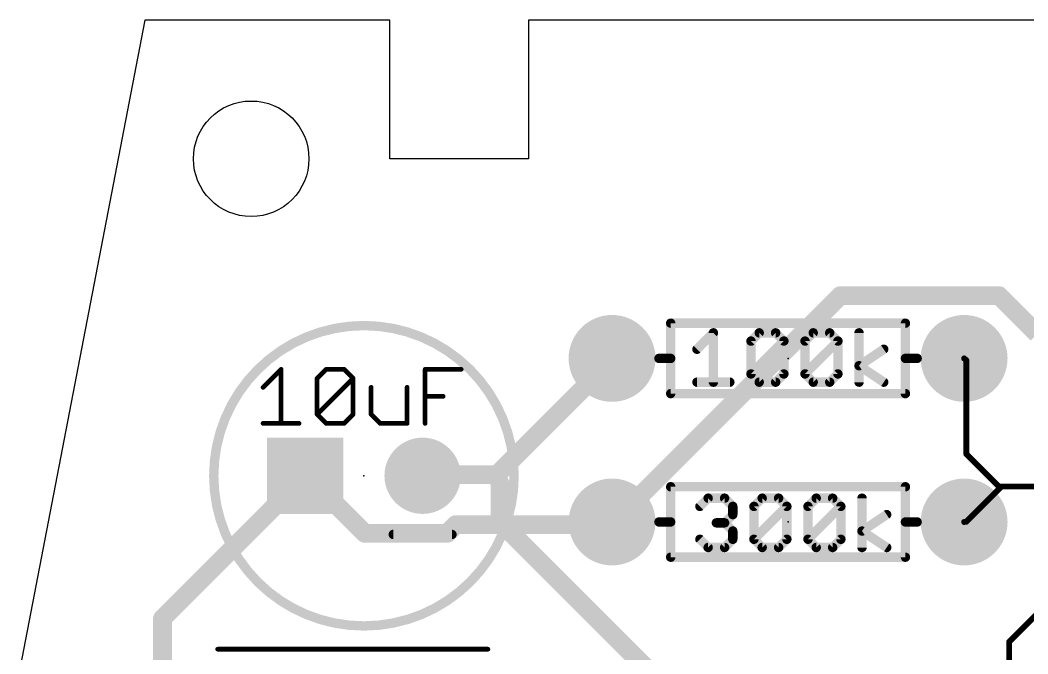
# Model space of a CAD drawing. Extents: x -2 to 100, y 0 to 40.
# Drawn here: x 10 to 31.81, y 26.29 to 40 of the extents above; entities that cross this region are included whole.
import ezdxf

# ---------------------------------------------------------------- set-up
doc = ezdxf.new("R2010")
doc.units = 0
for name, color, linetype in [('1', 14, 'CONTINUOUS'), ('16', 174, 'CONTINUOUS'), ('17', 94, 'CONTINUOUS'), ('20', 178, 'CONTINUOUS'), ('21', 250, 'CONTINUOUS'), ('23', 178, 'CONTINUOUS'), ('25', 250, 'CONTINUOUS'), ('27', 250, 'CONTINUOUS')]:
    doc.layers.add(name, color=color, linetype=linetype)

# ---------------------------------------------------------------- blocks, each defined once
blk = doc.blocks.new('SQUAREP')
blk.add_solid([(-0.5, -0.5), (0.5, -0.5), (-0.5, 0.5), (0.5, 0.5)])
blk = doc.blocks.new('ROUNDP')
at = {"const_width": 0.5}
blk.add_lwpolyline([(0, -0.25, 1), (0, 0.25, 1), (0, -0.25)], format="xyb", dxfattribs=at)

msp = doc.modelspace()

# ---------------------------------------------------------------- linework, layer by layer
at = {"layer": '1'}
for points, const_width in [([(22.86, 29.1465), (27.7495, 34.036)], 0.4064), ([(27.7495, 34.036), (31.188, 34.036)], 0.4064), ([(31.188, 34.036), (32.0135, 33.2105)], 0.4064), ([(22.7965, 32.639), (20.32, 30.1625)], 0.4064), ([(22.7965, 32.639), (22.81, 32.68)], 0.4064), ([(30.48, 32.639), (30.43, 32.68)], 0.127), ([(30.48, 30.607), (30.48, 32.639)], 0.127), ([(31.2103, 29.8768), (30.48, 30.607)], 0.127), ([(18.7325, 30.1625), (18.71, 30.14)], 0.4064), ([(20.32, 30.1625), (18.7325, 30.1625)], 0.4064), ([(20.3835, 29.972), (20.32, 30.1625)], 0.4064), ([(20.3835, 29.1465), (20.3835, 29.972)], 0.4064), ([(30.48, 29.1465), (31.2103, 29.8768)], 0.127), ([(31.2103, 29.8768), (31.242, 29.9085)], 0.127), ([(31.242, 29.9085), (33.147, 29.9085)], 0.127), ([(27.2415, 22.2885), (20.3835, 29.1465)], 0.4064), ([(22.86, 29.1465), (22.81, 29.14)], 0.4064), ([(30.48, 29.1465), (30.43, 29.14)], 0.127), ([(31.404, 26.543), (32.547, 27.686)], 0.127), ([(31.404, 25.3365), (31.404, 26.543)], 0.127)]:
    msp.add_lwpolyline(points, dxfattribs=dict(at, const_width=const_width))
for points, const_width in [([(27.7495, 34.1376, 1), (27.7495, 33.9344)], 0.2032), ([(27.8213, 33.9642, 1), (27.6777, 34.1078)], 0.2032), ([(31.2598, 34.1078, 1), (31.1162, 33.9642)], 0.2032), ([(31.188, 33.9344, 1), (31.188, 34.1376)], 0.2032), ([(22.7, 32.6708, 1), (22.893, 32.6072)], 0.2032), ([(22.9065, 32.6482, 1), (22.7135, 32.7118)], 0.2032), ([(22.8683, 32.5672, 1), (22.7247, 32.7108)], 0.2032), ([(30.4501, 32.7046, 1), (30.4099, 32.6554)], 0.0635), ([(30.5117, 32.639, 1), (30.4483, 32.639)], 0.0635), ([(30.4599, 32.6144, 1), (30.5001, 32.6636)], 0.0635), ([(30.5025, 30.6295, 1), (30.4575, 30.5845)], 0.0635), ([(30.4483, 30.607, 1), (30.5117, 30.607)], 0.0635), ([(18.7325, 30.2641, 1), (18.7325, 30.0609)], 0.2032), ([(18.8043, 30.0907, 1), (18.6607, 30.2343)], 0.2032), ([(20.4164, 30.1946, 1), (20.2236, 30.1304)], 0.2032), ([(20.2482, 30.2343, 1), (20.3918, 30.0907)], 0.2032), ([(20.32, 30.0609, 1), (20.32, 30.2641)], 0.2032), ([(18.6382, 30.2118, 1), (18.7818, 30.0682)], 0.2032), ([(20.4851, 29.972, 1), (20.2819, 29.972)], 0.2032), ([(20.2871, 29.9399, 1), (20.4799, 30.0041)], 0.2032), ([(31.1878, 29.8992, 1), (31.2327, 29.8543)], 0.0635), ([(31.2327, 29.8543, 1), (31.1878, 29.8992)], 0.0635), ([(31.1878, 29.8543, 1), (31.2327, 29.8992)], 0.0635), ([(31.242, 29.9402, 1), (31.242, 29.8768)], 0.0635), ([(31.2645, 29.886, 1), (31.2195, 29.931)], 0.0635), ([(20.2819, 29.1465, 1), (20.4851, 29.1465)], 0.2032), ([(20.4553, 29.2183, 1), (20.3117, 29.0747)], 0.2032), ([(22.7969, 29.2408, 1), (22.8231, 29.0392)], 0.2032), ([(22.7882, 29.2183, 1), (22.9318, 29.0747)], 0.2032), ([(22.8731, 29.0457, 1), (22.8469, 29.2473)], 0.2032), ([(30.4259, 29.1715, 1), (30.4341, 29.1085)], 0.0635), ([(30.4575, 29.169, 1), (30.5025, 29.124)], 0.0635), ([(30.4841, 29.115, 1), (30.4759, 29.178)], 0.0635), ([(31.3815, 26.5655, 1), (31.4265, 26.5205)], 0.0635), ([(31.4357, 26.543, 1), (31.3723, 26.543)], 0.0635)]:
    msp.add_lwpolyline(points, format="xyb", dxfattribs=dict(at, const_width=const_width))
at = {"layer": '16', "const_width": 0.4064}
for points in [[(16.17, 30.14), (13.081, 27.051)], [(16.3195, 30.0355), (16.17, 30.14)], [(16.3195, 30.0355), (17.4625, 28.8925)], [(19.2405, 28.8925), (19.431, 29.083)], [(19.431, 29.083), (22.7965, 29.083)], [(22.7965, 29.083), (22.81, 29.14)], [(17.4625, 28.8925), (19.2405, 28.8925)], [(13.081, 27.051), (13.081, 24.3205)]]:
    msp.add_lwpolyline(points, dxfattribs=at)
at = {"layer": '16', "const_width": 0.2032}
for points in [[(16.2282, 30.2233, 1), (16.1118, 30.0567)], [(16.2418, 30.0682, 1), (16.0982, 30.2118)], [(16.3913, 30.1073, 1), (16.2477, 29.9637)], [(16.2613, 29.9522, 1), (16.3777, 30.1188)], [(19.431, 29.1846, 1), (19.431, 28.9814)], [(19.5028, 29.0112, 1), (19.3592, 29.1548)], [(22.9089, 29.1166, 1), (22.7111, 29.1634)], [(22.7965, 28.9814, 1), (22.7965, 29.1846)], [(17.4625, 28.9941, 1), (17.4625, 28.7909)], [(17.3907, 28.8207, 1), (17.5343, 28.9643)], [(19.1687, 28.9643, 1), (19.3123, 28.8207)], [(19.2405, 28.7909, 1), (19.2405, 28.9941)], [(22.6976, 29.1064, 1), (22.8954, 29.0596)], [(13.1826, 27.051, 1), (12.9794, 27.051)], [(13.0092, 27.1228, 1), (13.1528, 26.9792)]]:
    msp.add_lwpolyline(points, format="xyb", dxfattribs=at)
at = {"layer": '20'}
for p, q in [((12.7, 40), (10, 26)), ((18, 40), (12.7, 40)), ((18, 37), (18, 40)), ((51, 40), (21, 40)), ((21, 40), (21, 37)), ((21, 37), (18, 37))]:
    msp.add_line(p, q, dxfattribs=at)
msp.add_circle((15, 37), 1.25, dxfattribs=at)
at = {"layer": '21'}
for points, const_width in [([(17.44, 26.89, 1), (17.44, 33.39, 1), (17.44, 26.89)], 0.2032), ([(24.08, 33.4928, 1), (24.08, 33.3912)], 0.1016), ([(24.1308, 33.442, 1), (24.0292, 33.442)], 0.1016), ([(29.2108, 33.442, 1), (29.1092, 33.442)], 0.1016), ([(29.16, 33.3912, 1), (29.16, 33.4928)], 0.1016), ([(25.055, 33.2333, 1), (24.9534, 33.2333)], 0.1016), ([(25.0401, 33.1974, 1), (24.9682, 33.2692)], 0.1016), ([(25.8684, 33.0554, 1), (25.7669, 33.0554)], 0.1016), ([(25.9956, 33.2841, 1), (25.9956, 33.1825)], 0.1016), ([(26.0315, 33.1974, 1), (25.9597, 33.2692)], 0.1016), ([(26.3874, 33.2692, 1), (26.3156, 33.1974)], 0.1016), ([(26.3515, 33.1825, 1), (26.3515, 33.2841)], 0.1016), ([(26.5803, 33.0554, 1), (26.4787, 33.0554)], 0.1016), ([(26.5654, 33.0194, 1), (26.4935, 33.0913)], 0.1016), ([(27.0378, 33.0554, 1), (26.9362, 33.0554)], 0.1016), ([(27.165, 33.2841, 1), (27.165, 33.1825)], 0.1016), ([(27.2009, 33.1974, 1), (27.1291, 33.2692)], 0.1016), ([(27.5568, 33.2692, 1), (27.485, 33.1974)], 0.1016), ([(27.5209, 33.1825, 1), (27.5209, 33.2841)], 0.1016), ([(27.7497, 33.0554, 1), (27.6481, 33.0554)], 0.1016), ([(27.7348, 33.0194, 1), (27.6629, 33.0913)], 0.1016), ([(28.2072, 33.2333, 1), (28.1056, 33.2333)], 0.1016), ([(24.6123, 32.9133, 1), (24.6842, 32.8415)], 0.1016), ([(25.7817, 33.0913, 1), (25.8536, 33.0194)], 0.1016), ([(26.4935, 33.0194, 1), (26.5654, 33.0913)], 0.1016), ([(26.9511, 33.0913, 1), (27.023, 33.0194)], 0.1016), ([(27.6629, 33.0194, 1), (27.7348, 33.0913)], 0.1016), ([(28.7185, 32.8351, 1), (28.6621, 32.9197)], 0.1016), ([(23.826, 32.7308, 1), (23.826, 32.6292)], 0.1016), ([(24.1308, 32.68, 1), (24.0292, 32.68)], 0.1016), ([(24.0292, 32.68, 1), (24.1308, 32.68)], 0.1016), ([(24.08, 32.6292, 1), (24.08, 32.7308)], 0.1016), ([(29.2108, 32.68, 1), (29.1092, 32.68)], 0.1016), ([(29.16, 32.7308, 1), (29.16, 32.6292)], 0.1016), ([(29.1092, 32.68, 1), (29.2108, 32.68)], 0.1016), ([(29.414, 32.6292, 1), (29.414, 32.7308)], 0.1016), ([(28.1846, 32.5638, 1), (28.1283, 32.4792)], 0.1016), ([(28.1283, 32.5638, 1), (28.1846, 32.4792)], 0.1016), ([(25.8536, 32.3795, 1), (25.7817, 32.3076)], 0.1016), ([(25.7817, 32.3795, 1), (25.8536, 32.3076)], 0.1016), ([(25.7669, 32.3436, 1), (25.8684, 32.3436)], 0.1016), ([(26.4787, 32.3436, 1), (26.5803, 32.3436)], 0.1016), ([(26.5654, 32.3076, 1), (26.4935, 32.3795)], 0.1016), ([(27.023, 32.3795, 1), (26.9511, 32.3076)], 0.1016), ([(26.9511, 32.3795, 1), (27.023, 32.3076)], 0.1016), ([(26.9362, 32.3436, 1), (27.0378, 32.3436)], 0.1016), ([(27.6481, 32.3436, 1), (27.7497, 32.3436)], 0.1016), ([(27.7348, 32.3076, 1), (27.6629, 32.3795)], 0.1016), ([(24.6483, 32.2164, 1), (24.6483, 32.1148)], 0.1016), ([(24.9534, 32.1656, 1), (25.055, 32.1656)], 0.1016), ([(25.3601, 32.1148, 1), (25.3601, 32.2164)], 0.1016), ([(25.9956, 32.2164, 1), (25.9956, 32.1148)], 0.1016), ([(25.9597, 32.1297, 1), (26.0315, 32.2015)], 0.1016), ([(26.3156, 32.2015, 1), (26.3874, 32.1297)], 0.1016), ([(26.3515, 32.1148, 1), (26.3515, 32.2164)], 0.1016), ([(27.165, 32.2164, 1), (27.165, 32.1148)], 0.1016), ([(27.1291, 32.1297, 1), (27.2009, 32.2015)], 0.1016), ([(27.485, 32.2015, 1), (27.5568, 32.1297)], 0.1016), ([(27.5209, 32.1148, 1), (27.5209, 32.2164)], 0.1016), ([(28.1056, 32.1656, 1), (28.2072, 32.1656)], 0.1016), ([(28.6621, 32.1233, 1), (28.7185, 32.2079)], 0.1016), ([(24.08, 31.9688, 1), (24.08, 31.8672)], 0.1016), ([(24.0292, 31.918, 1), (24.1308, 31.918)], 0.1016), ([(29.1092, 31.918, 1), (29.2108, 31.918)], 0.1016), ([(29.16, 31.8672, 1), (29.16, 31.9688)], 0.1016), ([(24.1308, 29.902, 1), (24.0292, 29.902)], 0.1016), ([(24.08, 29.9528, 1), (24.08, 29.8512)], 0.1016), ([(29.2108, 29.902, 1), (29.1092, 29.902)], 0.1016), ([(29.16, 29.8512, 1), (29.16, 29.9528)], 0.1016), ([(24.8902, 29.7061, 1), (24.8902, 29.6045)], 0.1016), ([(24.9261, 29.6194, 1), (24.8543, 29.6912)], 0.1016), ([(25.282, 29.6912, 1), (25.2102, 29.6194)], 0.1016), ([(25.2461, 29.6045, 1), (25.2461, 29.7061)], 0.1016), ([(26.0596, 29.7061, 1), (26.0596, 29.6045)], 0.1016), ([(26.0955, 29.6194, 1), (26.0237, 29.6912)], 0.1016), ([(26.4514, 29.6912, 1), (26.3796, 29.6194)], 0.1016), ([(26.4155, 29.6045, 1), (26.4155, 29.7061)], 0.1016), ([(27.229, 29.7061, 1), (27.229, 29.6045)], 0.1016), ([(27.2649, 29.6194, 1), (27.1931, 29.6912)], 0.1016), ([(27.6208, 29.6912, 1), (27.549, 29.6194)], 0.1016), ([(27.5849, 29.6045, 1), (27.5849, 29.7061)], 0.1016), ([(28.2712, 29.6553, 1), (28.1696, 29.6553)], 0.1016), ([(24.6763, 29.5133, 1), (24.7482, 29.4414)], 0.1016), ([(25.4749, 29.4774, 1), (25.3733, 29.4774)], 0.1016), ([(25.3881, 29.4414, 1), (25.46, 29.5133)], 0.1016), ([(25.9324, 29.4774, 1), (25.8308, 29.4774)], 0.1016), ([(25.8457, 29.5133, 1), (25.9176, 29.4414)], 0.1016), ([(26.6443, 29.4774, 1), (26.5427, 29.4774)], 0.1016), ([(26.6294, 29.4414, 1), (26.5575, 29.5133)], 0.1016), ([(26.5575, 29.4414, 1), (26.6294, 29.5133)], 0.1016), ([(27.1018, 29.4774, 1), (27.0002, 29.4774)], 0.1016), ([(27.0151, 29.5133, 1), (27.087, 29.4414)], 0.1016), ([(27.8136, 29.4774, 1), (27.7121, 29.4774)], 0.1016), ([(27.7988, 29.4414, 1), (27.7269, 29.5133)], 0.1016), ([(27.7269, 29.4414, 1), (27.7988, 29.5133)], 0.1016), ([(23.826, 29.1908, 1), (23.826, 29.0892)], 0.1016), ([(24.1308, 29.14, 1), (24.0292, 29.14)], 0.1016), ([(24.08, 29.0892, 1), (24.08, 29.1908)], 0.1016), ([(25.3733, 29.2994, 1), (25.4749, 29.2994)], 0.1016), ([(25.46, 29.2635, 1), (25.3881, 29.3353)], 0.1016), ([(28.7825, 29.2571, 1), (28.7261, 29.3417)], 0.1016), ([(29.2108, 29.14, 1), (29.1092, 29.14)], 0.1016), ([(29.16, 29.1908, 1), (29.16, 29.0892)], 0.1016), ([(29.414, 29.0892, 1), (29.414, 29.1908)], 0.1016), ([(24.0292, 29.14, 1), (24.1308, 29.14)], 0.1016), ([(25.0682, 29.1723, 1), (25.0682, 29.0707)], 0.1016), ([(25.282, 29.1574, 1), (25.2102, 29.0855)], 0.1016), ([(25.2102, 29.1574, 1), (25.282, 29.0855)], 0.1016), ([(25.2461, 29.0707, 1), (25.2461, 29.1723)], 0.1016), ([(25.4749, 28.9435, 1), (25.3733, 28.9435)], 0.1016), ([(25.3881, 28.9076, 1), (25.46, 28.9794)], 0.1016), ([(28.2486, 28.9858, 1), (28.1923, 28.9012)], 0.1016), ([(28.1923, 28.9858, 1), (28.2486, 28.9012)], 0.1016), ([(29.1092, 29.14, 1), (29.2108, 29.14)], 0.1016), ([(18.075, 28.9208, 1), (18.075, 28.8192)], 0.1016), ([(19.345, 28.8192, 1), (19.345, 28.9208)], 0.1016), ([(24.7482, 28.8015, 1), (24.6763, 28.7296)], 0.1016), ([(25.3733, 28.7656, 1), (25.4749, 28.7656)], 0.1016), ([(25.46, 28.7296, 1), (25.3881, 28.8015)], 0.1016), ([(25.9176, 28.8015, 1), (25.8457, 28.7296)], 0.1016), ([(25.8457, 28.8015, 1), (25.9176, 28.7296)], 0.1016), ([(25.8308, 28.7656, 1), (25.9324, 28.7656)], 0.1016), ([(26.5427, 28.7656, 1), (26.6443, 28.7656)], 0.1016), ([(26.6294, 28.7296, 1), (26.5575, 28.8015)], 0.1016), ([(27.087, 28.8015, 1), (27.0151, 28.7296)], 0.1016), ([(27.0151, 28.8015, 1), (27.087, 28.7296)], 0.1016), ([(27.0002, 28.7656, 1), (27.1018, 28.7656)], 0.1016), ([(27.7121, 28.7656, 1), (27.8136, 28.7656)], 0.1016), ([(27.7988, 28.7296, 1), (27.7269, 28.8015)], 0.1016), ([(24.8902, 28.6384, 1), (24.8902, 28.5368)], 0.1016), ([(24.8543, 28.5517, 1), (24.9261, 28.6235)], 0.1016), ([(25.2102, 28.6235, 1), (25.282, 28.5517)], 0.1016), ([(25.2461, 28.5368, 1), (25.2461, 28.6384)], 0.1016), ([(26.0596, 28.6384, 1), (26.0596, 28.5368)], 0.1016), ([(26.0237, 28.5517, 1), (26.0955, 28.6235)], 0.1016), ([(26.3796, 28.6235, 1), (26.4514, 28.5517)], 0.1016), ([(26.4155, 28.5368, 1), (26.4155, 28.6384)], 0.1016), ([(27.229, 28.6384, 1), (27.229, 28.5368)], 0.1016), ([(27.1931, 28.5517, 1), (27.2649, 28.6235)], 0.1016), ([(27.549, 28.6235, 1), (27.6208, 28.5517)], 0.1016), ([(27.5849, 28.5368, 1), (27.5849, 28.6384)], 0.1016), ([(28.1696, 28.5876, 1), (28.2712, 28.5876)], 0.1016), ([(28.7261, 28.5453, 1), (28.7825, 28.6299)], 0.1016), ([(24.08, 28.4288, 1), (24.08, 28.3272)], 0.1016), ([(24.0292, 28.378, 1), (24.1308, 28.378)], 0.1016), ([(29.1092, 28.378, 1), (29.2108, 28.378)], 0.1016), ([(29.16, 28.3272, 1), (29.16, 28.4288)], 0.1016)]:
    msp.add_lwpolyline(points, format="xyb", dxfattribs=dict(at, const_width=const_width))
at = {"layer": '21', "const_width": 0.2032}
for points in [[(24.08, 33.442), (29.16, 33.442)], [(24.08, 32.68), (24.08, 33.442)], [(29.16, 33.442), (29.16, 32.68)], [(24.6483, 32.8774), (25.0042, 33.2333)], [(25.0042, 33.2333), (25.0042, 32.1656)], [(25.8177, 33.0554), (25.9956, 33.2333)], [(25.8177, 32.3436), (25.8177, 33.0554)], [(25.8177, 32.3436), (26.5295, 33.0554)], [(25.9956, 33.2333), (26.3515, 33.2333)], [(26.3515, 33.2333), (26.5295, 33.0554)], [(26.5295, 33.0554), (26.5295, 32.3436)], [(26.987, 33.0554), (27.165, 33.2333)], [(26.987, 32.3436), (26.987, 33.0554)], [(26.987, 32.3436), (27.6989, 33.0554)], [(27.165, 33.2333), (27.5209, 33.2333)], [(27.5209, 33.2333), (27.6989, 33.0554)], [(27.6989, 33.0554), (27.6989, 32.3436)], [(28.1564, 32.1656), (28.1564, 33.2333)], [(28.1564, 32.5215), (28.6903, 32.8774)], [(24.08, 32.68), (23.826, 32.68)], [(24.08, 31.918), (24.08, 32.68)], [(29.16, 32.68), (29.16, 31.918)], [(29.16, 32.68), (29.414, 32.68)], [(28.6903, 32.1656), (28.1564, 32.5215)], [(25.9956, 32.1656), (25.8177, 32.3436)], [(26.5295, 32.3436), (26.3515, 32.1656)], [(27.165, 32.1656), (26.987, 32.3436)], [(27.6989, 32.3436), (27.5209, 32.1656)], [(24.6483, 32.1656), (25.3601, 32.1656)], [(26.3515, 32.1656), (25.9956, 32.1656)], [(27.5209, 32.1656), (27.165, 32.1656)], [(29.16, 31.918), (24.08, 31.918)], [(24.08, 29.14), (24.08, 29.902)], [(24.08, 29.902), (29.16, 29.902)], [(29.16, 29.902), (29.16, 29.14)], [(24.7123, 29.4774), (24.8902, 29.6553)], [(24.8902, 29.6553), (25.2461, 29.6553)], [(25.2461, 29.6553), (25.4241, 29.4774)], [(25.8816, 29.4774), (26.0596, 29.6553)], [(26.0596, 29.6553), (26.4155, 29.6553)], [(26.4155, 29.6553), (26.5935, 29.4774)], [(27.051, 29.4774), (27.229, 29.6553)], [(27.229, 29.6553), (27.5849, 29.6553)], [(27.5849, 29.6553), (27.7629, 29.4774)], [(28.2204, 28.5876), (28.2204, 29.6553)], [(25.4241, 29.4774), (25.4241, 29.2994)], [(25.8816, 28.7656), (25.8816, 29.4774)], [(25.8816, 28.7656), (26.5935, 29.4774)], [(26.5935, 29.4774), (26.5935, 28.7656)], [(27.051, 28.7656), (27.051, 29.4774)], [(27.051, 28.7656), (27.7629, 29.4774)], [(27.7629, 29.4774), (27.7629, 28.7656)], [(24.08, 29.14), (23.826, 29.14)], [(24.08, 28.378), (24.08, 29.14)], [(25.4241, 29.2994), (25.2461, 29.1215)], [(28.2204, 28.9435), (28.7543, 29.2994)], [(29.16, 29.14), (29.16, 28.378)], [(29.16, 29.14), (29.414, 29.14)], [(25.2461, 29.1215), (25.0682, 29.1215)], [(25.2461, 29.1215), (25.4241, 28.9435)], [(25.4241, 28.9435), (25.4241, 28.7656)], [(28.7543, 28.5876), (28.2204, 28.9435)], [(18.075, 28.87), (19.345, 28.87)], [(24.8902, 28.5876), (24.7123, 28.7656)], [(25.4241, 28.7656), (25.2461, 28.5876)], [(26.0596, 28.5876), (25.8816, 28.7656)], [(26.5935, 28.7656), (26.4155, 28.5876)], [(27.229, 28.5876), (27.051, 28.7656)], [(27.7629, 28.7656), (27.5849, 28.5876)], [(25.2461, 28.5876), (24.8902, 28.5876)], [(26.4155, 28.5876), (26.0596, 28.5876)], [(27.5849, 28.5876), (27.229, 28.5876)], [(29.16, 28.378), (24.08, 28.378)]]:
    msp.add_lwpolyline(points, dxfattribs=at)
at = {"layer": '23'}
for p in [(26.62, 32.68), (17.44, 30.14), (26.62, 29.14)]:
    msp.add_point(p, dxfattribs=at)
at = {"layer": '25', "const_width": 0.1016}
msp.add_lwpolyline([(14.2765, 26.3874), (20.1235, 26.3874)], dxfattribs=at)
at = {"layer": '25', "const_width": 0.0508}
for points in [[(14.2765, 26.4128, 1), (14.2765, 26.362)], [(20.1235, 26.362, 1), (20.1235, 26.4128)]]:
    msp.add_lwpolyline(points, format="xyb", dxfattribs=at)
at = {"layer": '27', "const_width": 0.1016}
for points in [[(15.257, 32.0534), (15.6468, 32.4432)], [(15.6468, 32.4432), (15.6468, 31.2738)], [(16.4264, 32.2483), (16.6213, 32.4432)], [(16.4264, 31.4687), (16.4264, 32.2483)], [(16.4264, 31.4687), (17.206, 32.2483)], [(16.6213, 32.4432), (17.0111, 32.4432)], [(17.0111, 32.4432), (17.206, 32.2483)], [(17.206, 32.2483), (17.206, 31.4687)], [(18.7652, 31.2738), (18.7652, 32.4432)], [(18.7652, 32.4432), (19.5448, 32.4432)], [(17.5958, 32.0534), (17.5958, 31.4687)], [(18.3754, 31.2738), (18.3754, 32.0534)], [(18.7652, 31.8585), (19.155, 31.8585)], [(16.6213, 31.2738), (16.4264, 31.4687)], [(17.206, 31.4687), (17.0111, 31.2738)], [(17.5958, 31.4687), (17.7907, 31.2738)], [(15.257, 31.2738), (16.0366, 31.2738)], [(17.0111, 31.2738), (16.6213, 31.2738)], [(17.7907, 31.2738), (18.3754, 31.2738)]]:
    msp.add_lwpolyline(points, dxfattribs=at)
at = {"layer": '27', "const_width": 0.0508}
for points in [[(15.6722, 32.4432, 1), (15.6214, 32.4432)], [(15.6648, 32.4252, 1), (15.6288, 32.4612)], [(16.4084, 32.2663, 1), (16.4444, 32.2303)], [(16.4518, 32.2483, 1), (16.401, 32.2483)], [(16.6213, 32.4686, 1), (16.6213, 32.4178)], [(16.6393, 32.4252, 1), (16.6033, 32.4612)], [(17.0291, 32.4612, 1), (16.9931, 32.4252)], [(17.0111, 32.4178, 1), (17.0111, 32.4686)], [(17.2314, 32.2483, 1), (17.1806, 32.2483)], [(17.224, 32.2303, 1), (17.188, 32.2663)], [(17.188, 32.2303, 1), (17.224, 32.2663)], [(18.7906, 32.4432, 1), (18.7398, 32.4432)], [(18.7652, 32.4686, 1), (18.7652, 32.4178)], [(19.5448, 32.4178, 1), (19.5448, 32.4686)], [(15.239, 32.0714, 1), (15.275, 32.0354)], [(17.6212, 32.0534, 1), (17.5704, 32.0534)], [(18.4008, 32.0534, 1), (18.35, 32.0534)], [(18.7652, 31.8839, 1), (18.7652, 31.8331)], [(19.155, 31.8331, 1), (19.155, 31.8839)], [(16.4444, 31.4867, 1), (16.4084, 31.4507)], [(16.4084, 31.4867, 1), (16.4444, 31.4507)], [(16.401, 31.4687, 1), (16.4518, 31.4687)], [(17.1806, 31.4687, 1), (17.2314, 31.4687)], [(17.224, 31.4507, 1), (17.188, 31.4867)], [(17.6138, 31.4867, 1), (17.5778, 31.4507)], [(17.5704, 31.4687, 1), (17.6212, 31.4687)], [(15.257, 31.2992, 1), (15.257, 31.2484)], [(15.6214, 31.2738, 1), (15.6722, 31.2738)], [(16.0366, 31.2484, 1), (16.0366, 31.2992)], [(16.6213, 31.2992, 1), (16.6213, 31.2484)], [(16.6033, 31.2558, 1), (16.6393, 31.2918)], [(16.9931, 31.2918, 1), (17.0291, 31.2558)], [(17.0111, 31.2484, 1), (17.0111, 31.2992)], [(17.7907, 31.2992, 1), (17.7907, 31.2484)], [(17.7727, 31.2558, 1), (17.8087, 31.2918)], [(18.35, 31.2738, 1), (18.4008, 31.2738)], [(18.3754, 31.2484, 1), (18.3754, 31.2992)], [(18.7398, 31.2738, 1), (18.7906, 31.2738)]]:
    msp.add_lwpolyline(points, format="xyb", dxfattribs=at)

# ---------------------------------------------------------------- block references
at = {"layer": '17', "xscale": 1.8796, "yscale": 1.8796}
for p in [(22.81, 32.68), (22.81, 32.68), (30.43, 32.68), (30.43, 32.68)]:
    msp.add_blockref('ROUNDP', p, dxfattribs=at)
at = {"layer": '17', "rotation": 180}
for name, p, xscale, yscale in [('SQUAREP', (16.17, 30.14), 1.651, 1.651), ('SQUAREP', (16.17, 30.14), 1.651, 1.651), ('ROUNDP', (18.71, 30.14), 1.651, 1.651), ('ROUNDP', (18.71, 30.14), 1.651, 1.651), ('ROUNDP', (22.81, 29.14), 1.8796, 1.8796), ('ROUNDP', (22.81, 29.14), 1.8796, 1.8796), ('ROUNDP', (30.43, 29.14), 1.8796, 1.8796), ('ROUNDP', (30.43, 29.14), 1.8796, 1.8796)]:
    msp.add_blockref(name, p, dxfattribs=dict(at, xscale=xscale, yscale=yscale))

doc.saveas('drawing.dxf')
